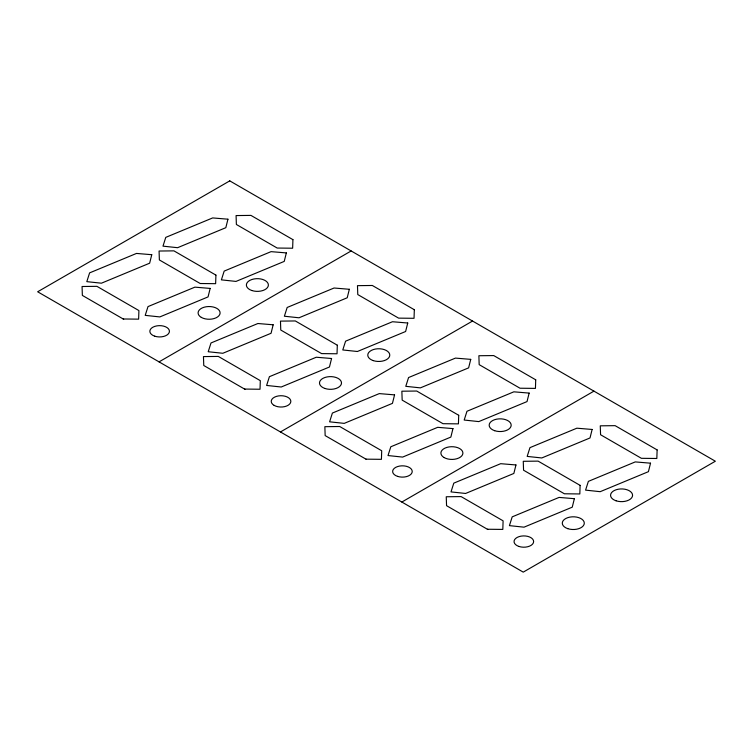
<?xml version="1.0" encoding="UTF-8"?>
<svg xmlns="http://www.w3.org/2000/svg" width="753" height="753" viewBox="0 0 753 753"><rect width="100%" height="100%" fill="white"/><g stroke="black" fill="none" stroke-linecap="round" stroke-linejoin="round"><path stroke-width="1.13" d="M159.043 361.873L351.162 250.956M280.445 431.958L472.555 321.042M401.838 502.044L593.957 391.127M123.191 318.98L138.627 319.15L138.91 310.575L96.921 286.338L82.068 286.498L82.359 295.411L123.68 319.263M244.584 389.066L260.02 389.245L260.312 380.66L218.323 356.423L203.461 356.583L203.762 365.497L245.073 389.357M365.977 459.161L381.423 459.33L381.705 450.755L339.716 426.509L324.863 426.678L325.155 435.592L366.476 459.443M487.379 529.246L502.816 529.415L503.108 520.841L461.109 496.594L446.256 496.764L446.557 505.677L487.869 529.528M215.923 275.109L215.631 283.683L200.194 283.514L159.372 259.945L159.071 251.031L173.934 250.862L215.923 275.109M292.926 239.642L292.644 248.217L277.198 248.048L236.376 224.479L236.084 215.565L250.937 215.396L292.926 239.642M337.316 345.194L337.033 353.778L321.587 353.599L280.765 330.03L280.474 321.117L295.327 320.957L337.316 345.194M414.329 309.728L414.037 318.303L398.601 318.133L357.779 294.564L357.477 285.651L372.33 285.481L414.329 309.728M458.718 415.289L458.426 423.864L442.99 423.694L402.168 400.125L401.867 391.202L416.72 391.042L458.718 415.289M535.722 379.813L535.439 388.397L519.994 388.219L479.172 364.65L478.88 355.736L493.733 355.576L535.722 379.813M580.111 485.374L579.829 493.949L564.383 493.78L523.561 470.211L523.269 461.297L538.122 461.128L580.111 485.374M657.124 449.908L656.832 458.483L641.396 458.313L600.574 434.745L600.273 425.831L615.126 425.661L657.124 449.908M151.767 254.702L149.649 263.192L101.429 283.194L86.811 281.65L89.607 272.878L136.491 253.432L151.767 254.702M210.172 288.418L208.054 296.908L159.834 316.919L145.216 315.366L148.012 306.593L194.895 287.147L210.172 288.418M227.943 219.198L225.825 227.688L177.595 247.699L162.987 246.146L165.773 237.374L212.657 217.928L227.943 219.198M286.347 252.914L284.229 261.404L236 281.415L221.391 279.862L224.178 271.099L271.061 251.643L286.347 252.914M273.17 324.788L271.052 333.278L222.822 353.279L208.214 351.736L211 342.963L257.884 323.517L273.17 324.788M331.574 358.503L329.456 366.993L281.227 387.004L266.618 385.451L269.405 376.688L316.288 357.233L331.574 358.503M349.336 289.284L347.218 297.774L298.997 317.785L284.38 316.232L287.175 307.469L334.059 288.013L349.336 289.284M407.74 323.009L405.622 331.499L357.402 351.5L342.784 349.957L345.58 341.184L392.464 321.738L407.74 323.009M394.563 394.873L392.445 403.363L344.225 423.374L329.607 421.821L332.393 413.058L379.286 393.603L394.563 394.873M452.967 428.598L450.849 437.088L402.629 457.09L388.011 455.546L390.807 446.774L437.691 427.327L452.967 428.598M470.738 359.369L468.62 367.869L420.39 387.87L405.782 386.327L408.568 377.554L455.452 358.099L470.738 359.369M529.143 393.094L527.025 401.584L478.795 421.595L464.187 420.042L466.973 411.27L513.857 391.824L529.143 393.094M515.965 464.959L513.847 473.449L465.618 493.46L451.009 491.907L453.795 483.144L500.679 463.688L515.965 464.959M574.37 498.684L572.252 507.174L524.022 527.175L509.414 525.632L512.2 516.859L559.084 497.413L574.37 498.684M592.131 429.464L590.013 437.954L541.793 457.956L527.175 456.412L529.961 447.64L576.854 428.193L592.131 429.464M650.536 463.18L648.418 471.67L600.197 491.681L585.58 490.128L588.375 481.365L635.259 461.909L650.536 463.18M229.759 180.871L37.65 291.778L523.241 572.129L715.35 461.222L229.759 180.871M567.781 528.662A11.013 6.363 0 0 0 584.3 523.156A11.013 6.363 0 0 0 567.781 517.65A11.013 6.363 0 0 0 567.781 528.662M616.058 500.792A11.013 6.363 0 0 0 632.576 495.286A11.013 6.363 0 0 0 616.058 489.779A11.013 6.363 0 0 0 616.058 500.792M518.949 546.452A9.789 5.647 0 0 0 533.632 541.558A9.789 5.647 0 0 0 518.949 536.663A9.789 5.647 0 0 0 518.949 546.452M444.101 457.56A11.013 6.363 0 0 0 462.53 454.708A11.013 6.363 0 0 0 449.042 446.924A11.013 6.363 0 0 0 444.101 457.56M494.665 430.697A11.013 6.363 0 0 0 511.183 425.191A11.013 6.363 0 0 0 494.665 419.685A11.013 6.363 0 0 0 494.665 430.697M397.546 476.367A9.789 5.647 0 0 0 412.23 471.472A9.789 5.647 0 0 0 397.546 466.578A9.789 5.647 0 0 0 397.546 476.367M324.985 388.482A11.013 6.363 0 0 0 341.504 382.976A11.013 6.363 0 0 0 324.985 377.469A11.013 6.363 0 0 0 324.985 388.482M373.262 360.612A11.013 6.363 0 0 0 389.781 355.105A11.013 6.363 0 0 0 373.262 349.599A11.013 6.363 0 0 0 373.262 360.612M274.12 405.378A9.789 5.647 0 0 0 290.498 402.846A9.789 5.647 0 0 0 278.516 395.918A9.789 5.647 0 0 0 274.12 405.378M201.305 317.389A11.013 6.363 0 0 0 219.735 314.538A11.013 6.363 0 0 0 206.247 306.753A11.013 6.363 0 0 0 201.305 317.389M251.869 290.526A11.013 6.363 0 0 0 268.388 285.02A11.013 6.363 0 0 0 251.869 279.514A11.013 6.363 0 0 0 251.869 290.526M154.751 336.186A9.789 5.647 0 0 0 169.434 331.292A9.789 5.647 0 0 0 154.751 326.397A9.789 5.647 0 0 0 154.751 336.186"/></g></svg>
